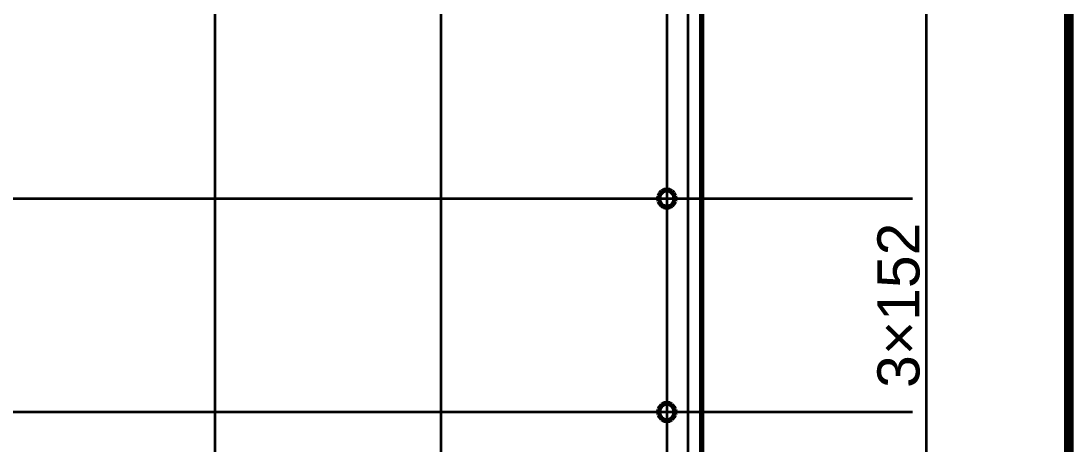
# Model space of a CAD drawing. Header units: millimetres. Extents: x 0 to 420, y 0 to 297.
# Drawn here: x 102 to 176.8, y 206.5 to 236.8 of the extents above; entities that cross this region are included whole.
import ezdxf
from ezdxf.enums import TextEntityAlignment as Align

# ---------------------------------------------------------------- set-up
doc = ezdxf.new("R2010")
doc.units = ezdxf.units.MM
doc.linetypes.add('CENTER', pattern=[5.08, 3.175, -0.635, 0.635, -0.635])
doc.linetypes.add('DASHED', pattern=[1.524, 1.27, -0.254])
doc.styles.add('GOST', font='Arial')

msp = doc.modelspace()

# ---------------------------------------------------------------- linework, layer by layer
at = {"color": 1, "lineweight": 70}
for p, q in [((150.5, 177), (150.5, 256)), ((176.5, 177), (176.5, 256)), ((176.8, 256), (176.8, 177)), ((147.647, 224.585), (147.515, 224.453)), ((147.815, 224.671), (147.647, 224.585)), ((148, 224.7), (147.815, 224.671)), ((148.185, 224.671), (148, 224.7)), ((148.353, 224.585), (148.185, 224.671)), ((148.485, 224.453), (148.353, 224.585)), ((147.429, 224.285), (147.4, 224.1)), ((147.4, 224.1), (147.429, 223.915)), ((147.515, 224.453), (147.429, 224.285)), ((147.429, 223.915), (147.515, 223.747)), ((147.515, 223.747), (147.647, 223.615)), ((148.353, 223.615), (148.485, 223.747)), ((148.571, 224.285), (148.485, 224.453)), ((148.485, 223.747), (148.571, 223.915)), ((148.6, 224.1), (148.571, 224.285)), ((148.571, 223.915), (148.6, 224.1)), ((147.647, 223.615), (147.815, 223.529)), ((147.815, 223.529), (148, 223.5)), ((148, 223.5), (148.185, 223.529)), ((148.185, 223.529), (148.353, 223.615)), ((148, 209.5), (147.815, 209.471)), ((148.185, 209.471), (148, 209.5)), ((147.429, 209.085), (147.4, 208.9)), ((147.4, 208.9), (147.429, 208.715)), ((147.515, 209.253), (147.429, 209.085)), ((147.647, 209.385), (147.515, 209.253)), ((147.815, 209.471), (147.647, 209.385)), ((148.353, 209.385), (148.185, 209.471)), ((148.485, 209.253), (148.353, 209.385)), ((148.571, 209.085), (148.485, 209.253)), ((148.6, 208.9), (148.571, 209.085)), ((148.571, 208.715), (148.6, 208.9)), ((147.429, 208.715), (147.515, 208.547)), ((147.515, 208.547), (147.647, 208.415)), ((147.647, 208.415), (147.815, 208.329)), ((147.815, 208.329), (148, 208.3)), ((148, 208.3), (148.185, 208.329)), ((148.185, 208.329), (148.353, 208.415)), ((148.353, 208.415), (148.485, 208.547)), ((148.485, 208.547), (148.571, 208.715))]:
    msp.add_line(p, q, dxfattribs=at)
at = {"color": 5, "linetype": 'DASHED', "lineweight": 35}
for p, q in [((150.5, 256), (150.5, 177)), ((176.5, 256), (176.5, 177)), ((176.8, 177), (176.8, 256)), ((147.515, 224.453), (147.647, 224.585)), ((147.647, 224.585), (147.815, 224.671)), ((147.815, 224.671), (148, 224.7)), ((148, 224.7), (148.185, 224.671)), ((148.185, 224.671), (148.353, 224.585)), ((148.353, 224.585), (148.485, 224.453)), ((176.5, 224.685), (176.5, 224.7)), ((176.5, 224.7), (176.5, 224.696)), ((176.5, 224.685), (176.5, 224.7)), ((176.5, 224.7), (176.5, 224.696)), ((176.5, 224.696), (176.5, 224.685)), ((176.5, 224.696), (176.5, 224.685)), ((176.5, 224.641), (176.5, 224.685)), ((176.5, 224.685), (176.5, 224.666)), ((176.5, 224.641), (176.5, 224.685)), ((176.5, 224.685), (176.5, 224.666)), ((176.5, 224.666), (176.5, 224.641)), ((176.5, 224.666), (176.5, 224.641)), ((176.5, 224.569), (176.5, 224.641)), ((176.5, 224.641), (176.5, 224.608)), ((176.5, 224.569), (176.5, 224.641)), ((176.5, 224.641), (176.5, 224.608)), ((176.5, 224.608), (176.5, 224.569)), ((176.5, 224.608), (176.5, 224.569)), ((176.5, 224.474), (176.5, 224.569)), ((176.5, 224.569), (176.5, 224.524)), ((176.5, 224.474), (176.5, 224.569)), ((176.5, 224.569), (176.5, 224.524)), ((176.5, 224.524), (176.5, 224.474)), ((176.5, 224.524), (176.5, 224.474)), ((176.5, 224.36), (176.5, 224.474)), ((176.5, 224.474), (176.5, 224.419)), ((176.5, 224.36), (176.5, 224.474)), ((176.5, 224.474), (176.5, 224.419)), ((176.8, 224.696), (176.8, 224.7)), ((176.8, 224.7), (176.8, 224.685)), ((176.8, 224.696), (176.8, 224.7)), ((176.8, 224.7), (176.8, 224.685)), ((176.8, 224.685), (176.8, 224.696)), ((176.8, 224.685), (176.8, 224.696)), ((176.8, 224.666), (176.8, 224.685)), ((176.8, 224.685), (176.8, 224.641)), ((176.8, 224.666), (176.8, 224.685)), ((176.8, 224.685), (176.8, 224.641)), ((176.8, 224.641), (176.8, 224.666)), ((176.8, 224.641), (176.8, 224.666)), ((176.8, 224.608), (176.8, 224.641)), ((176.8, 224.641), (176.8, 224.569)), ((176.8, 224.608), (176.8, 224.641)), ((176.8, 224.641), (176.8, 224.569)), ((176.8, 224.569), (176.8, 224.608)), ((176.8, 224.569), (176.8, 224.608)), ((176.8, 224.524), (176.8, 224.569)), ((176.8, 224.569), (176.8, 224.474)), ((176.8, 224.524), (176.8, 224.569)), ((176.8, 224.569), (176.8, 224.474)), ((176.8, 224.474), (176.8, 224.524)), ((176.8, 224.474), (176.8, 224.524)), ((176.8, 224.419), (176.8, 224.474)), ((176.8, 224.474), (176.8, 224.36)), ((176.8, 224.419), (176.8, 224.474)), ((176.8, 224.474), (176.8, 224.36)), ((147.4, 224.1), (147.429, 224.285)), ((147.429, 223.915), (147.4, 224.1)), ((147.429, 224.285), (147.515, 224.453)), ((147.515, 223.747), (147.429, 223.915)), ((147.647, 223.615), (147.515, 223.747)), ((148.485, 223.747), (148.353, 223.615)), ((148.485, 224.453), (148.571, 224.285)), ((148.571, 223.915), (148.485, 223.747)), ((148.571, 224.285), (148.6, 224.1)), ((148.6, 224.1), (148.571, 223.915)), ((176.5, 224.419), (176.5, 224.36)), ((176.5, 224.419), (176.5, 224.36)), ((176.5, 224.234), (176.5, 224.36)), ((176.5, 224.36), (176.5, 224.298)), ((176.5, 224.234), (176.5, 224.36)), ((176.5, 224.36), (176.5, 224.298)), ((176.5, 224.298), (176.5, 224.234)), ((176.5, 224.298), (176.5, 224.234)), ((176.5, 224.1), (176.5, 224.234)), ((176.5, 224.234), (176.5, 224.167)), ((176.5, 224.1), (176.5, 224.234)), ((176.5, 224.234), (176.5, 224.167)), ((176.5, 224.167), (176.5, 224.1)), ((176.5, 224.167), (176.5, 224.1)), ((176.5, 224.1), (176.5, 224.033)), ((176.5, 223.966), (176.5, 224.1)), ((176.5, 224.1), (176.5, 224.033)), ((176.5, 223.966), (176.5, 224.1)), ((176.5, 224.033), (176.5, 223.966)), ((176.5, 224.033), (176.5, 223.966)), ((176.5, 223.966), (176.5, 223.902)), ((176.5, 223.84), (176.5, 223.966)), ((176.5, 223.966), (176.5, 223.902)), ((176.5, 223.84), (176.5, 223.966)), ((176.5, 223.902), (176.5, 223.84)), ((176.5, 223.902), (176.5, 223.84)), ((176.5, 223.84), (176.5, 223.781)), ((176.5, 223.726), (176.5, 223.84)), ((176.5, 223.84), (176.5, 223.781)), ((176.5, 223.726), (176.5, 223.84)), ((176.5, 223.781), (176.5, 223.726)), ((176.5, 223.781), (176.5, 223.726)), ((176.5, 223.726), (176.5, 223.676)), ((176.5, 223.631), (176.5, 223.726)), ((176.5, 223.726), (176.5, 223.676)), ((176.5, 223.631), (176.5, 223.726)), ((176.8, 224.36), (176.8, 224.419)), ((176.8, 224.36), (176.8, 224.419)), ((176.8, 224.298), (176.8, 224.36)), ((176.8, 224.36), (176.8, 224.234)), ((176.8, 224.298), (176.8, 224.36)), ((176.8, 224.36), (176.8, 224.234)), ((176.8, 224.234), (176.8, 224.298)), ((176.8, 224.234), (176.8, 224.298)), ((176.8, 224.167), (176.8, 224.234)), ((176.8, 224.234), (176.8, 224.1)), ((176.8, 224.167), (176.8, 224.234)), ((176.8, 224.234), (176.8, 224.1)), ((176.8, 224.1), (176.8, 224.167)), ((176.8, 224.1), (176.8, 224.167)), ((176.8, 224.1), (176.8, 223.966)), ((176.8, 224.033), (176.8, 224.1)), ((176.8, 224.1), (176.8, 223.966)), ((176.8, 224.033), (176.8, 224.1)), ((176.8, 223.966), (176.8, 224.033)), ((176.8, 223.966), (176.8, 224.033)), ((176.8, 223.966), (176.8, 223.84)), ((176.8, 223.902), (176.8, 223.966)), ((176.8, 223.966), (176.8, 223.84)), ((176.8, 223.902), (176.8, 223.966)), ((176.8, 223.84), (176.8, 223.902)), ((176.8, 223.84), (176.8, 223.902)), ((176.8, 223.84), (176.8, 223.726)), ((176.8, 223.781), (176.8, 223.84)), ((176.8, 223.84), (176.8, 223.726)), ((176.8, 223.781), (176.8, 223.84)), ((176.8, 223.726), (176.8, 223.781)), ((176.8, 223.726), (176.8, 223.781)), ((176.8, 223.726), (176.8, 223.631)), ((176.8, 223.676), (176.8, 223.726)), ((176.8, 223.726), (176.8, 223.631)), ((176.8, 223.676), (176.8, 223.726)), ((147.815, 223.529), (147.647, 223.615)), ((148, 223.5), (147.815, 223.529)), ((148.185, 223.529), (148, 223.5)), ((148.353, 223.615), (148.185, 223.529)), ((176.5, 223.676), (176.5, 223.631)), ((176.5, 223.676), (176.5, 223.631)), ((176.5, 223.631), (176.5, 223.592)), ((176.5, 223.559), (176.5, 223.631)), ((176.5, 223.631), (176.5, 223.592)), ((176.5, 223.559), (176.5, 223.631)), ((176.5, 223.592), (176.5, 223.559)), ((176.5, 223.592), (176.5, 223.559)), ((176.5, 223.559), (176.5, 223.534)), ((176.5, 223.515), (176.5, 223.559)), ((176.5, 223.559), (176.5, 223.534)), ((176.5, 223.515), (176.5, 223.559)), ((176.5, 223.534), (176.5, 223.515)), ((176.5, 223.534), (176.5, 223.515)), ((176.5, 223.515), (176.5, 223.504)), ((176.5, 223.5), (176.5, 223.515)), ((176.5, 223.515), (176.5, 223.504)), ((176.5, 223.5), (176.5, 223.515)), ((176.5, 223.504), (176.5, 223.5)), ((176.5, 223.504), (176.5, 223.5)), ((176.8, 223.631), (176.8, 223.676)), ((176.8, 223.631), (176.8, 223.676)), ((176.8, 223.631), (176.8, 223.559)), ((176.8, 223.592), (176.8, 223.631)), ((176.8, 223.631), (176.8, 223.559)), ((176.8, 223.592), (176.8, 223.631)), ((176.8, 223.559), (176.8, 223.592)), ((176.8, 223.559), (176.8, 223.592)), ((176.8, 223.559), (176.8, 223.515)), ((176.8, 223.534), (176.8, 223.559)), ((176.8, 223.559), (176.8, 223.515)), ((176.8, 223.534), (176.8, 223.559)), ((176.8, 223.515), (176.8, 223.534)), ((176.8, 223.515), (176.8, 223.534)), ((176.8, 223.515), (176.8, 223.5)), ((176.8, 223.504), (176.8, 223.515)), ((176.8, 223.515), (176.8, 223.5)), ((176.8, 223.504), (176.8, 223.515)), ((176.8, 223.5), (176.8, 223.504)), ((176.8, 223.5), (176.8, 223.504)), ((147.815, 209.471), (148, 209.5)), ((148, 209.5), (148.185, 209.471)), ((176.5, 209.485), (176.5, 209.5)), ((176.5, 209.5), (176.5, 209.496)), ((176.5, 209.485), (176.5, 209.5)), ((176.5, 209.5), (176.5, 209.496)), ((176.8, 209.496), (176.8, 209.5)), ((176.8, 209.5), (176.8, 209.485)), ((176.8, 209.496), (176.8, 209.5)), ((176.8, 209.5), (176.8, 209.485)), ((147.4, 208.9), (147.429, 209.085)), ((147.429, 208.715), (147.4, 208.9)), ((147.429, 209.085), (147.515, 209.253)), ((147.515, 209.253), (147.647, 209.385)), ((147.647, 209.385), (147.815, 209.471)), ((148.185, 209.471), (148.353, 209.385)), ((148.353, 209.385), (148.485, 209.253)), ((148.485, 209.253), (148.571, 209.085)), ((148.571, 209.085), (148.6, 208.9)), ((148.6, 208.9), (148.571, 208.715)), ((176.5, 209.496), (176.5, 209.485)), ((176.5, 209.496), (176.5, 209.485)), ((176.5, 209.441), (176.5, 209.485)), ((176.5, 209.485), (176.5, 209.466)), ((176.5, 209.441), (176.5, 209.485)), ((176.5, 209.485), (176.5, 209.466)), ((176.5, 209.466), (176.5, 209.441)), ((176.5, 209.466), (176.5, 209.441)), ((176.5, 209.369), (176.5, 209.441)), ((176.5, 209.441), (176.5, 209.408)), ((176.5, 209.369), (176.5, 209.441)), ((176.5, 209.441), (176.5, 209.408)), ((176.5, 209.408), (176.5, 209.369)), ((176.5, 209.408), (176.5, 209.369)), ((176.5, 209.274), (176.5, 209.369)), ((176.5, 209.369), (176.5, 209.324)), ((176.5, 209.274), (176.5, 209.369)), ((176.5, 209.369), (176.5, 209.324)), ((176.5, 209.324), (176.5, 209.274)), ((176.5, 209.324), (176.5, 209.274)), ((176.5, 209.16), (176.5, 209.274)), ((176.5, 209.274), (176.5, 209.219)), ((176.5, 209.16), (176.5, 209.274)), ((176.5, 209.274), (176.5, 209.219)), ((176.5, 209.219), (176.5, 209.16)), ((176.5, 209.219), (176.5, 209.16)), ((176.5, 209.034), (176.5, 209.16)), ((176.5, 209.16), (176.5, 209.098)), ((176.5, 209.034), (176.5, 209.16)), ((176.5, 209.16), (176.5, 209.098)), ((176.5, 209.098), (176.5, 209.034)), ((176.5, 209.098), (176.5, 209.034)), ((176.5, 208.9), (176.5, 209.034)), ((176.5, 209.034), (176.5, 208.967)), ((176.5, 208.9), (176.5, 209.034)), ((176.5, 209.034), (176.5, 208.967)), ((176.5, 208.967), (176.5, 208.9)), ((176.5, 208.967), (176.5, 208.9)), ((176.5, 208.9), (176.5, 208.833)), ((176.5, 208.766), (176.5, 208.9)), ((176.5, 208.9), (176.5, 208.833)), ((176.5, 208.766), (176.5, 208.9)), ((176.5, 208.833), (176.5, 208.766)), ((176.5, 208.833), (176.5, 208.766)), ((176.5, 208.766), (176.5, 208.702)), ((176.5, 208.64), (176.5, 208.766)), ((176.5, 208.766), (176.5, 208.702)), ((176.5, 208.64), (176.5, 208.766)), ((176.8, 209.485), (176.8, 209.496)), ((176.8, 209.485), (176.8, 209.496)), ((176.8, 209.466), (176.8, 209.485)), ((176.8, 209.485), (176.8, 209.441)), ((176.8, 209.466), (176.8, 209.485)), ((176.8, 209.485), (176.8, 209.441)), ((176.8, 209.441), (176.8, 209.466)), ((176.8, 209.441), (176.8, 209.466)), ((176.8, 209.408), (176.8, 209.441)), ((176.8, 209.441), (176.8, 209.369)), ((176.8, 209.408), (176.8, 209.441)), ((176.8, 209.441), (176.8, 209.369)), ((176.8, 209.369), (176.8, 209.408)), ((176.8, 209.369), (176.8, 209.408)), ((176.8, 209.324), (176.8, 209.369)), ((176.8, 209.369), (176.8, 209.274)), ((176.8, 209.324), (176.8, 209.369)), ((176.8, 209.369), (176.8, 209.274)), ((176.8, 209.274), (176.8, 209.324)), ((176.8, 209.274), (176.8, 209.324)), ((176.8, 209.219), (176.8, 209.274)), ((176.8, 209.274), (176.8, 209.16)), ((176.8, 209.219), (176.8, 209.274)), ((176.8, 209.274), (176.8, 209.16)), ((176.8, 209.16), (176.8, 209.219)), ((176.8, 209.16), (176.8, 209.219)), ((176.8, 209.098), (176.8, 209.16)), ((176.8, 209.16), (176.8, 209.034)), ((176.8, 209.098), (176.8, 209.16)), ((176.8, 209.16), (176.8, 209.034)), ((176.8, 209.034), (176.8, 209.098)), ((176.8, 209.034), (176.8, 209.098)), ((176.8, 208.967), (176.8, 209.034)), ((176.8, 209.034), (176.8, 208.9)), ((176.8, 208.967), (176.8, 209.034)), ((176.8, 209.034), (176.8, 208.9)), ((176.8, 208.9), (176.8, 208.967)), ((176.8, 208.9), (176.8, 208.967)), ((176.8, 208.9), (176.8, 208.766)), ((176.8, 208.833), (176.8, 208.9)), ((176.8, 208.9), (176.8, 208.766)), ((176.8, 208.833), (176.8, 208.9)), ((176.8, 208.766), (176.8, 208.833)), ((176.8, 208.766), (176.8, 208.833)), ((176.8, 208.766), (176.8, 208.64)), ((176.8, 208.702), (176.8, 208.766)), ((176.8, 208.766), (176.8, 208.64)), ((176.8, 208.702), (176.8, 208.766)), ((147.515, 208.547), (147.429, 208.715)), ((147.647, 208.415), (147.515, 208.547)), ((147.815, 208.329), (147.647, 208.415)), ((148, 208.3), (147.815, 208.329)), ((148.185, 208.329), (148, 208.3)), ((148.353, 208.415), (148.185, 208.329)), ((148.485, 208.547), (148.353, 208.415)), ((148.571, 208.715), (148.485, 208.547)), ((176.5, 208.702), (176.5, 208.64)), ((176.5, 208.702), (176.5, 208.64)), ((176.5, 208.64), (176.5, 208.581)), ((176.5, 208.526), (176.5, 208.64)), ((176.5, 208.64), (176.5, 208.581)), ((176.5, 208.526), (176.5, 208.64)), ((176.5, 208.581), (176.5, 208.526)), ((176.5, 208.581), (176.5, 208.526)), ((176.5, 208.526), (176.5, 208.476)), ((176.5, 208.431), (176.5, 208.526)), ((176.5, 208.526), (176.5, 208.476)), ((176.5, 208.431), (176.5, 208.526)), ((176.5, 208.476), (176.5, 208.431)), ((176.5, 208.476), (176.5, 208.431)), ((176.5, 208.431), (176.5, 208.392)), ((176.5, 208.359), (176.5, 208.431)), ((176.5, 208.431), (176.5, 208.392)), ((176.5, 208.359), (176.5, 208.431)), ((176.5, 208.392), (176.5, 208.359)), ((176.5, 208.392), (176.5, 208.359)), ((176.5, 208.359), (176.5, 208.334)), ((176.5, 208.315), (176.5, 208.359)), ((176.5, 208.359), (176.5, 208.334)), ((176.5, 208.315), (176.5, 208.359)), ((176.5, 208.334), (176.5, 208.315)), ((176.5, 208.334), (176.5, 208.315)), ((176.5, 208.315), (176.5, 208.304)), ((176.5, 208.3), (176.5, 208.315)), ((176.5, 208.315), (176.5, 208.304)), ((176.5, 208.3), (176.5, 208.315)), ((176.5, 208.304), (176.5, 208.3)), ((176.5, 208.304), (176.5, 208.3)), ((176.8, 208.64), (176.8, 208.702)), ((176.8, 208.64), (176.8, 208.702)), ((176.8, 208.64), (176.8, 208.526)), ((176.8, 208.581), (176.8, 208.64)), ((176.8, 208.64), (176.8, 208.526)), ((176.8, 208.581), (176.8, 208.64)), ((176.8, 208.526), (176.8, 208.581)), ((176.8, 208.526), (176.8, 208.581)), ((176.8, 208.526), (176.8, 208.431)), ((176.8, 208.476), (176.8, 208.526)), ((176.8, 208.526), (176.8, 208.431)), ((176.8, 208.476), (176.8, 208.526)), ((176.8, 208.431), (176.8, 208.476)), ((176.8, 208.431), (176.8, 208.476)), ((176.8, 208.431), (176.8, 208.359)), ((176.8, 208.392), (176.8, 208.431)), ((176.8, 208.431), (176.8, 208.359)), ((176.8, 208.392), (176.8, 208.431)), ((176.8, 208.359), (176.8, 208.392)), ((176.8, 208.359), (176.8, 208.392)), ((176.8, 208.359), (176.8, 208.315)), ((176.8, 208.334), (176.8, 208.359)), ((176.8, 208.359), (176.8, 208.315)), ((176.8, 208.334), (176.8, 208.359)), ((176.8, 208.315), (176.8, 208.334)), ((176.8, 208.315), (176.8, 208.334)), ((176.8, 208.315), (176.8, 208.3)), ((176.8, 208.304), (176.8, 208.315)), ((176.8, 208.315), (176.8, 208.3)), ((176.8, 208.304), (176.8, 208.315)), ((176.8, 208.3), (176.8, 208.304)), ((176.8, 208.3), (176.8, 208.304))]:
    msp.add_line(p, q, dxfattribs=at)
at = {"color": 7, "lineweight": 35}
for p, q in [((149.5, 253), (149.5, 161)), ((115.8, 251.9), (115.8, 161)), ((131.9, 251.9), (131.9, 161)), ((148, 251.9), (148, 161)), ((166.5, 193.7), (166.5, 239.3)), ((148, 236.7), (148, 161)), ((70.1, 224.1), (165.5, 224.1)), ((150.6, 224.1), (165.5, 224.1)), ((148, 221.5), (148, 161)), ((70.1, 208.9), (165.5, 208.9)), ((150.6, 208.9), (165.5, 208.9))]:
    msp.add_line(p, q, dxfattribs=at)
at = {"color": 4, "linetype": 'CENTER', "lineweight": 25}
for p, q in [((148, 222), (148, 226.2)), ((145.9, 224.1), (150.1, 224.1)), ((148, 206.8), (148, 211)), ((145.9, 208.9), (150.1, 208.9))]:
    msp.add_line(p, q, dxfattribs=at)

# ---------------------------------------------------------------- texts
at = {"color": 7, "style": 'GOST'}
msp.add_text('3×152', height=3, rotation=90, dxfattribs=at).set_placement((164.5, 216.5), align=Align.MIDDLE)

doc.saveas('drawing.dxf')
